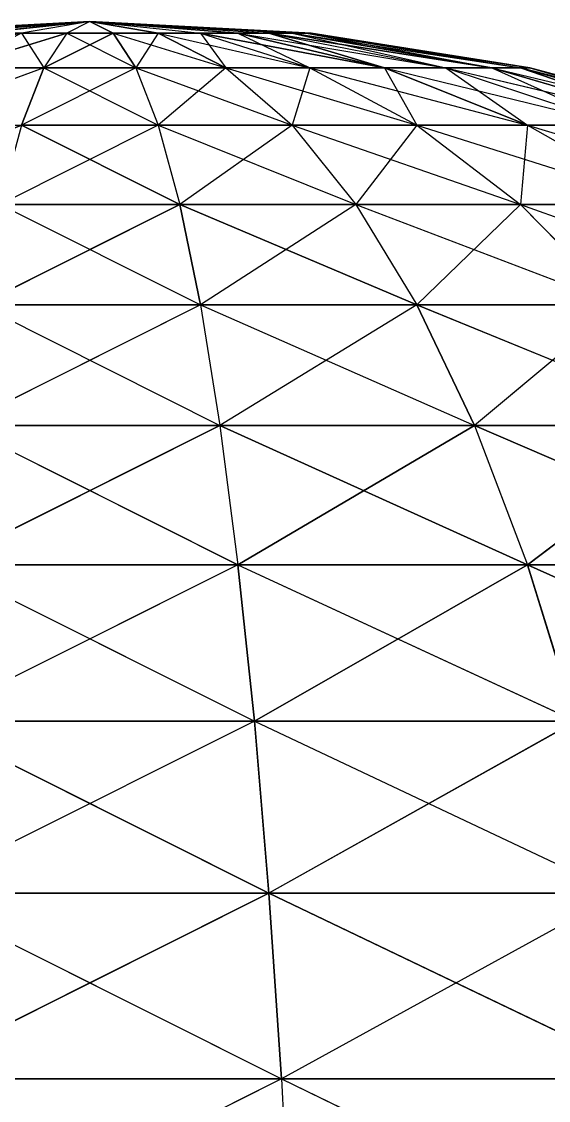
# Model space of a CAD drawing. Header units: metres. Extents: x -100 to 100, y -100 to 100.
# Drawn here: x -3.2 to 21.7, y 49 to 100 of the extents above; entities that cross this region are included whole.
import ezdxf

# ---------------------------------------------------------------- set-up
doc = ezdxf.new("R2010")
doc.units = ezdxf.units.M

msp = doc.modelspace()

# ---------------------------------------------------------------- linework, layer by layer
for p, q in [((0, 100, -692.82), (-10.453, 99.452, -692.82)), ((0, 100, -692.82), (-10.224, 99.452, -690.647)), ((0, 100, -692.82), (-10.224, 99.452, -694.994)), ((0, 100, -692.82), (-9.549, 99.452, -688.569)), ((0, 100, -692.82), (-9.549, 99.452, -697.072)), ((0, 100, -692.82), (-8.457, 99.452, -686.676)), ((0, 100, -692.82), (-8.457, 99.452, -698.964)), ((0, 100, -692.82), (-6.994, 99.452, -685.052)), ((0, 100, -692.82), (-6.994, 99.452, -700.588)), ((0, 100, -692.82), (-5.226, 99.452, -683.768)), ((0, 100, -692.82), (-5.226, 99.452, -701.873)), ((0, 100, -692.82), (-3.23, 99.452, -682.879)), ((0, 100, -692.82), (-3.23, 99.452, -702.762)), ((0, 100, -692.82), (-1.093, 99.452, -682.425)), ((0, 100, -692.82), (-1.093, 99.452, -703.216)), ((0, 100, -692.82), (10.453, 99.452, -692.82)), ((0, 100, -692.82), (10.224, 99.452, -690.647)), ((0, 100, -692.82), (9.549, 99.452, -688.569)), ((0, 100, -692.82), (8.457, 99.452, -686.676)), ((0, 100, -692.82), (6.994, 99.452, -685.052)), ((0, 100, -692.82), (5.226, 99.452, -683.768)), ((0, 100, -692.82), (3.23, 99.452, -682.879)), ((0, 100, -692.82), (1.093, 99.452, -682.425)), ((0, 100, -692.82), (1.093, 99.452, -703.216)), ((0, 100, -692.82), (3.23, 99.452, -702.762)), ((0, 100, -692.82), (5.226, 99.452, -701.873)), ((0, 100, -692.82), (6.994, 99.452, -700.588)), ((0, 100, -692.82), (8.457, 99.452, -698.964)), ((0, 100, -692.82), (9.549, 99.452, -697.072)), ((0, 100, -692.82), (10.224, 99.452, -694.994)), ((-3.23, 99.452, -682.879), (-6.425, 97.815, -673.047)), ((-1.093, 99.452, -703.216), (-6.425, 97.815, -712.594)), ((-3.23, 99.452, -682.879), (-5.226, 99.452, -683.768)), ((-1.093, 99.452, -682.425), (-3.23, 99.452, -682.879)), ((-3.23, 99.452, -702.762), (-1.093, 99.452, -703.216)), ((-3.23, 99.452, -682.879), (-2.173, 97.815, -672.143)), ((-1.093, 99.452, -682.425), (-2.173, 97.815, -672.143)), ((-1.093, 99.452, -703.216), (-2.173, 97.815, -713.498)), ((1.093, 99.452, -703.216), (-2.173, 97.815, -713.498)), ((1.093, 99.452, -682.425), (-1.093, 99.452, -682.425)), ((-1.093, 99.452, -703.216), (1.093, 99.452, -703.216)), ((-1.093, 99.452, -682.425), (2.173, 97.815, -672.143)), ((3.23, 99.452, -682.879), (1.093, 99.452, -682.425)), ((1.093, 99.452, -703.216), (3.23, 99.452, -702.762)), ((1.093, 99.452, -682.425), (6.425, 97.815, -673.047)), ((1.093, 99.452, -682.425), (2.173, 97.815, -672.143)), ((1.093, 99.452, -703.216), (2.173, 97.815, -713.498)), ((3.23, 99.452, -702.762), (2.173, 97.815, -713.498)), ((5.226, 99.452, -683.768), (3.23, 99.452, -682.879)), ((3.23, 99.452, -702.762), (5.226, 99.452, -701.873)), ((3.23, 99.452, -682.879), (10.396, 97.815, -674.815)), ((3.23, 99.452, -682.879), (6.425, 97.815, -673.047)), ((3.23, 99.452, -702.762), (6.425, 97.815, -712.594)), ((6.994, 99.452, -685.052), (5.226, 99.452, -683.768)), ((5.226, 99.452, -701.873), (6.994, 99.452, -700.588)), ((5.226, 99.452, -683.768), (13.912, 97.815, -677.369)), ((5.226, 99.452, -683.768), (10.396, 97.815, -674.815)), ((5.226, 99.452, -701.873), (6.425, 97.815, -712.594)), ((5.226, 99.452, -701.873), (10.396, 97.815, -710.826)), ((8.457, 99.452, -686.676), (6.994, 99.452, -685.052)), ((6.994, 99.452, -700.588), (8.457, 99.452, -698.964)), ((6.994, 99.452, -685.052), (16.82, 97.815, -680.6)), ((6.994, 99.452, -685.052), (13.912, 97.815, -677.369)), ((6.994, 99.452, -700.588), (10.396, 97.815, -710.826)), ((6.994, 99.452, -700.588), (13.912, 97.815, -708.271)), ((9.549, 99.452, -688.569), (8.457, 99.452, -686.676)), ((8.457, 99.452, -698.964), (9.549, 99.452, -697.072)), ((8.457, 99.452, -686.676), (18.994, 97.815, -684.364)), ((8.457, 99.452, -686.676), (16.82, 97.815, -680.6)), ((8.457, 99.452, -698.964), (13.912, 97.815, -708.271)), ((8.457, 99.452, -698.964), (16.82, 97.815, -705.041)), ((10.224, 99.452, -690.647), (9.549, 99.452, -688.569)), ((9.549, 99.452, -697.072), (10.224, 99.452, -694.994)), ((9.549, 99.452, -688.569), (20.337, 97.815, -688.498)), ((9.549, 99.452, -688.569), (18.994, 97.815, -684.364)), ((9.549, 99.452, -697.072), (16.82, 97.815, -705.041)), ((9.549, 99.452, -697.072), (18.994, 97.815, -701.277)), ((10.453, 99.452, -692.82), (10.224, 99.452, -690.647)), ((10.224, 99.452, -694.994), (10.453, 99.452, -692.82)), ((10.224, 99.452, -690.647), (20.791, 97.815, -692.82)), ((10.224, 99.452, -690.647), (20.337, 97.815, -688.498)), ((10.224, 99.452, -694.994), (18.994, 97.815, -701.277)), ((10.224, 99.452, -694.994), (20.337, 97.815, -697.143)), ((10.453, 99.452, -692.82), (20.791, 97.815, -692.82)), ((10.453, 99.452, -692.82), (20.337, 97.815, -697.143)), ((-2.173, 97.815, -713.498), (-9.549, 95.106, -722.21)), ((-2.173, 97.815, -672.143), (-6.425, 97.815, -673.047)), ((-6.425, 97.815, -712.594), (-2.173, 97.815, -713.498)), ((-2.173, 97.815, -672.143), (-3.23, 95.106, -662.088)), ((-2.173, 97.815, -713.498), (-3.23, 95.106, -723.553)), ((2.173, 97.815, -713.498), (-3.23, 95.106, -723.553)), ((2.173, 97.815, -672.143), (-2.173, 97.815, -672.143)), ((-2.173, 97.815, -713.498), (2.173, 97.815, -713.498)), ((-2.173, 97.815, -672.143), (3.23, 95.106, -662.088)), ((6.425, 97.815, -673.047), (2.173, 97.815, -672.143)), ((2.173, 97.815, -713.498), (6.425, 97.815, -712.594)), ((2.173, 97.815, -672.143), (9.549, 95.106, -663.431)), ((2.173, 97.815, -672.143), (3.23, 95.106, -662.088)), ((2.173, 97.815, -713.498), (3.23, 95.106, -723.553)), ((6.425, 97.815, -712.594), (3.23, 95.106, -723.553)), ((10.396, 97.815, -674.815), (6.425, 97.815, -673.047)), ((6.425, 97.815, -712.594), (10.396, 97.815, -710.826)), ((6.425, 97.815, -673.047), (15.451, 95.106, -666.059)), ((6.425, 97.815, -673.047), (9.549, 95.106, -663.431)), ((6.425, 97.815, -712.594), (9.549, 95.106, -722.21)), ((10.396, 97.815, -710.826), (9.549, 95.106, -722.21)), ((13.912, 97.815, -677.369), (10.396, 97.815, -674.815)), ((10.396, 97.815, -710.826), (13.912, 97.815, -708.271)), ((10.396, 97.815, -674.815), (20.677, 95.106, -669.856)), ((10.396, 97.815, -674.815), (15.451, 95.106, -666.059)), ((10.396, 97.815, -710.826), (15.451, 95.106, -719.582)), ((16.82, 97.815, -680.6), (13.912, 97.815, -677.369)), ((13.912, 97.815, -708.271), (16.82, 97.815, -705.041)), ((13.912, 97.815, -677.369), (25, 95.106, -674.657)), ((13.912, 97.815, -677.369), (20.677, 95.106, -669.856)), ((13.912, 97.815, -708.271), (15.451, 95.106, -719.582)), ((13.912, 97.815, -708.271), (20.677, 95.106, -715.785)), ((18.994, 97.815, -684.364), (16.82, 97.815, -680.6)), ((16.82, 97.815, -705.041), (18.994, 97.815, -701.277)), ((16.82, 97.815, -680.6), (28.23, 95.106, -680.251)), ((16.82, 97.815, -680.6), (25, 95.106, -674.657)), ((16.82, 97.815, -705.041), (20.677, 95.106, -715.785)), ((16.82, 97.815, -705.041), (25, 95.106, -710.984)), ((20.337, 97.815, -688.498), (18.994, 97.815, -684.364)), ((18.994, 97.815, -701.277), (20.337, 97.815, -697.143)), ((18.994, 97.815, -684.364), (30.226, 95.106, -686.395)), ((18.994, 97.815, -684.364), (28.23, 95.106, -680.251)), ((18.994, 97.815, -701.277), (25, 95.106, -710.984)), ((18.994, 97.815, -701.277), (28.23, 95.106, -705.389)), ((20.791, 97.815, -692.82), (20.337, 97.815, -688.498)), ((20.337, 97.815, -697.143), (20.791, 97.815, -692.82)), ((20.791, 97.815, -692.82), (20.337, 97.815, -697.143)), ((20.337, 97.815, -697.143), (20.791, 97.815, -692.82)), ((20.337, 97.815, -688.498), (30.902, 95.106, -692.82)), ((20.337, 97.815, -688.498), (30.226, 95.106, -686.395)), ((20.337, 97.815, -697.143), (28.23, 95.106, -705.389)), ((20.337, 97.815, -697.143), (30.226, 95.106, -699.245)), ((20.791, 97.815, -692.82), (30.902, 95.106, -692.82)), ((20.791, 97.815, -692.82), (30.226, 95.106, -699.245)), ((-3.23, 95.106, -723.553), (-12.569, 91.355, -731.503)), ((-9.549, 95.106, -722.21), (-3.23, 95.106, -723.553)), ((-3.23, 95.106, -723.553), (-4.252, 91.355, -733.271)), ((3.23, 95.106, -723.553), (-4.252, 91.355, -733.271)), ((3.23, 95.106, -662.088), (-3.23, 95.106, -662.088)), ((-3.23, 95.106, -723.553), (3.23, 95.106, -723.553)), ((-3.23, 95.106, -662.088), (4.252, 91.355, -652.369)), ((9.549, 95.106, -663.431), (3.23, 95.106, -662.088)), ((3.23, 95.106, -723.553), (9.549, 95.106, -722.21)), ((3.23, 95.106, -662.088), (12.569, 91.355, -654.137)), ((3.23, 95.106, -662.088), (4.252, 91.355, -652.369)), ((3.23, 95.106, -723.553), (4.252, 91.355, -733.271)), ((9.549, 95.106, -722.21), (4.252, 91.355, -733.271)), ((15.451, 95.106, -666.059), (9.549, 95.106, -663.431)), ((9.549, 95.106, -722.21), (15.451, 95.106, -719.582)), ((9.549, 95.106, -663.431), (20.337, 91.355, -657.596)), ((9.549, 95.106, -663.431), (12.569, 91.355, -654.137)), ((9.549, 95.106, -722.21), (12.569, 91.355, -731.503)), ((15.451, 95.106, -719.582), (12.569, 91.355, -731.503)), ((20.677, 95.106, -669.856), (15.451, 95.106, -666.059)), ((15.451, 95.106, -719.582), (20.677, 95.106, -715.785)), ((15.451, 95.106, -666.059), (27.216, 91.355, -662.594)), ((15.451, 95.106, -666.059), (20.337, 91.355, -657.596)), ((15.451, 95.106, -719.582), (20.337, 91.355, -728.045)), ((20.677, 95.106, -715.785), (20.337, 91.355, -728.045)), ((25, 95.106, -674.657), (20.677, 95.106, -669.856)), ((20.677, 95.106, -715.785), (25, 95.106, -710.984)), ((20.677, 95.106, -669.856), (32.906, 91.355, -668.913)), ((20.677, 95.106, -669.856), (27.216, 91.355, -662.594)), ((20.677, 95.106, -715.785), (27.216, 91.355, -723.047)), ((4.252, 91.355, -733.271), (-5.226, 86.603, -742.546)), ((4.252, 91.355, -652.369), (-4.252, 91.355, -652.369)), ((-4.252, 91.355, -733.271), (4.252, 91.355, -733.271)), ((-4.252, 91.355, -652.369), (5.226, 86.603, -643.094)), ((12.569, 91.355, -654.137), (4.252, 91.355, -652.369)), ((4.252, 91.355, -733.271), (12.569, 91.355, -731.503)), ((4.252, 91.355, -652.369), (15.451, 86.603, -645.267)), ((4.252, 91.355, -652.369), (5.226, 86.603, -643.094)), ((4.252, 91.355, -733.271), (5.226, 86.603, -742.546)), ((12.569, 91.355, -731.503), (5.226, 86.603, -742.546)), ((20.337, 91.355, -657.596), (12.569, 91.355, -654.137)), ((12.569, 91.355, -731.503), (20.337, 91.355, -728.045)), ((12.569, 91.355, -654.137), (25, 86.603, -649.519)), ((12.569, 91.355, -654.137), (15.451, 86.603, -645.267)), ((12.569, 91.355, -731.503), (15.451, 86.603, -740.373)), ((20.337, 91.355, -728.045), (15.451, 86.603, -740.373)), ((27.216, 91.355, -662.594), (20.337, 91.355, -657.596)), ((20.337, 91.355, -728.045), (27.216, 91.355, -723.047)), ((20.337, 91.355, -657.596), (33.457, 86.603, -655.663)), ((20.337, 91.355, -657.596), (25, 86.603, -649.519)), ((20.337, 91.355, -728.045), (25, 86.603, -736.122)), ((5.226, 86.603, -742.546), (-6.144, 80.902, -751.277)), ((5.226, 86.603, -643.094), (-5.226, 86.603, -643.094)), ((-5.226, 86.603, -742.546), (5.226, 86.603, -742.546)), ((-5.226, 86.603, -643.094), (6.144, 80.902, -634.364)), ((15.451, 86.603, -645.267), (5.226, 86.603, -643.094)), ((5.226, 86.603, -742.546), (15.451, 86.603, -740.373)), ((5.226, 86.603, -643.094), (18.164, 80.902, -636.919)), ((5.226, 86.603, -643.094), (6.144, 80.902, -634.364)), ((5.226, 86.603, -742.546), (6.144, 80.902, -751.277)), ((15.451, 86.603, -740.373), (6.144, 80.902, -751.277)), ((25, 86.603, -649.519), (15.451, 86.603, -645.267)), ((15.451, 86.603, -740.373), (25, 86.603, -736.122)), ((15.451, 86.603, -645.267), (29.389, 80.902, -641.917)), ((15.451, 86.603, -645.267), (18.164, 80.902, -636.919)), ((15.451, 86.603, -740.373), (18.164, 80.902, -748.722)), ((25, 86.603, -736.122), (18.164, 80.902, -748.722)), ((6.144, 80.902, -751.277), (-6.994, 74.314, -759.367)), ((6.144, 80.902, -634.364), (-6.144, 80.902, -634.364)), ((-6.144, 80.902, -751.277), (6.144, 80.902, -751.277)), ((-6.144, 80.902, -634.364), (6.994, 74.314, -626.274)), ((18.164, 80.902, -636.919), (6.144, 80.902, -634.364)), ((6.144, 80.902, -751.277), (18.164, 80.902, -748.722)), ((6.144, 80.902, -634.364), (20.677, 74.314, -629.182)), ((6.144, 80.902, -634.364), (6.994, 74.314, -626.274)), ((6.144, 80.902, -751.277), (6.994, 74.314, -759.367)), ((18.164, 80.902, -748.722), (6.994, 74.314, -759.367)), ((29.389, 80.902, -641.917), (18.164, 80.902, -636.919)), ((18.164, 80.902, -748.722), (29.389, 80.902, -743.724)), ((18.164, 80.902, -636.919), (33.457, 74.314, -634.872)), ((18.164, 80.902, -636.919), (20.677, 74.314, -629.182)), ((18.164, 80.902, -748.722), (20.677, 74.314, -756.458)), ((29.389, 80.902, -743.724), (20.677, 74.314, -756.458)), ((6.994, 74.314, -759.367), (-7.768, 66.913, -766.728)), ((6.994, 74.314, -626.274), (-6.994, 74.314, -626.274)), ((-6.994, 74.314, -759.367), (6.994, 74.314, -759.367)), ((-6.994, 74.314, -626.274), (7.768, 66.913, -618.913)), ((20.677, 74.314, -629.182), (6.994, 74.314, -626.274)), ((6.994, 74.314, -759.367), (20.677, 74.314, -756.458)), ((6.994, 74.314, -626.274), (22.964, 66.913, -622.143)), ((6.994, 74.314, -626.274), (7.768, 66.913, -618.913)), ((6.994, 74.314, -759.367), (7.768, 66.913, -766.728)), ((20.677, 74.314, -756.458), (7.768, 66.913, -766.728)), ((33.457, 74.314, -634.872), (20.677, 74.314, -629.182)), ((20.677, 74.314, -756.458), (33.457, 74.314, -750.769)), ((20.677, 74.314, -629.182), (37.157, 66.913, -628.462)), ((20.677, 74.314, -629.182), (22.964, 66.913, -622.143)), ((20.677, 74.314, -756.458), (22.964, 66.913, -763.498)), ((7.768, 66.913, -766.728), (-8.457, 58.779, -773.279)), ((7.768, 66.913, -618.913), (-7.768, 66.913, -618.913)), ((-7.768, 66.913, -766.728), (7.768, 66.913, -766.728)), ((-7.768, 66.913, -618.913), (8.457, 58.779, -612.362)), ((22.964, 66.913, -622.143), (7.768, 66.913, -618.913)), ((7.768, 66.913, -766.728), (22.964, 66.913, -763.498)), ((7.768, 66.913, -618.913), (25, 58.779, -615.878)), ((7.768, 66.913, -618.913), (8.457, 58.779, -612.362)), ((7.768, 66.913, -766.728), (8.457, 58.779, -773.279)), ((22.964, 66.913, -763.498), (8.457, 58.779, -773.279)), ((8.457, 58.779, -773.279), (-9.052, 50, -778.948)), ((8.457, 58.779, -612.362), (-8.457, 58.779, -612.362)), ((-8.457, 58.779, -773.279), (8.457, 58.779, -773.279)), ((-8.457, 58.779, -612.362), (9.052, 50, -606.692)), ((25, 58.779, -615.878), (8.457, 58.779, -612.362)), ((8.457, 58.779, -773.279), (25, 58.779, -769.762)), ((8.457, 58.779, -612.362), (26.762, 50, -610.456)), ((8.457, 58.779, -612.362), (9.052, 50, -606.692)), ((8.457, 58.779, -773.279), (9.052, 50, -778.948)), ((25, 58.779, -769.762), (9.052, 50, -778.948)), ((9.052, 50, -778.948), (-9.549, 40.674, -783.674)), ((9.052, 50, -606.692), (-9.052, 50, -606.692)), ((-9.052, 50, -778.948), (9.052, 50, -778.948)), ((26.762, 50, -610.456), (9.052, 50, -606.692)), ((9.052, 50, -778.948), (26.762, 50, -775.184)), ((9.052, 50, -606.692), (28.23, 40.674, -605.937)), ((9.052, 50, -606.692), (9.549, 40.674, -601.966)), ((9.052, 50, -778.948), (9.549, 40.674, -783.674))]:
    msp.add_line(p, q)
for points in [[(-10.453, 99.452, -692.82), (0, 100, -692.82), (-10.224, 99.452, -694.994), (-10.224, 99.452, -694.993)], [(-9.549, 99.452, -697.072), (0, 100, -692.82), (-8.457, 99.452, -698.964), (-8.456, 99.452, -698.964)], [(-6.994, 99.452, -685.052), (0, 100, -692.82), (-8.457, 99.452, -686.676), (-8.456, 99.452, -686.676)], [(-5.226, 99.452, -701.873), (0, 100, -692.82), (-3.23, 99.452, -702.762), (-3.23, 99.452, -702.761)], [(10.453, 99.452, -692.82), (0, 100, -692.82), (10.224, 99.452, -690.647), (10.225, 99.452, -690.647)], [(6.994, 99.452, -685.052), (0, 100, -692.82), (5.226, 99.452, -683.768), (5.227, 99.452, -683.768)], [(1.093, 99.452, -703.216), (0, 100, -692.82), (3.23, 99.452, -702.762), (3.23, 99.452, -702.761)], [(3.23, 99.452, -702.762), (0, 100, -692.82), (5.226, 99.452, -701.873), (5.227, 99.452, -701.873)], [(9.549, 99.452, -697.072), (0, 100, -692.82), (10.224, 99.452, -694.994), (10.225, 99.452, -694.993)], [(-10.396, 97.815, -710.826), (-5.226, 99.452, -701.873), (-3.23, 99.452, -702.762), (-3.23, 99.452, -702.761)], [(-6.425, 97.815, -712.594), (-1.093, 99.452, -703.216), (-2.173, 97.815, -713.498), (-2.173, 97.815, -713.497)], [(-2.173, 97.815, -713.498), (1.093, 99.452, -703.216), (2.173, 97.815, -713.498), (2.173, 97.815, -713.497)], [(2.173, 97.815, -713.498), (1.093, 99.452, -703.216), (3.23, 99.452, -702.762), (3.23, 99.452, -702.761)], [(6.425, 97.815, -712.594), (3.23, 99.452, -702.762), (5.226, 99.452, -701.873), (5.227, 99.452, -701.873)], [(13.912, 97.815, -677.369), (6.994, 99.452, -685.052), (5.226, 99.452, -683.768), (5.227, 99.452, -683.768)], [(13.912, 97.815, -677.369), (5.226, 99.452, -683.768), (10.396, 97.815, -674.815), (10.396, 97.815, -674.814)], [(18.994, 97.815, -684.364), (8.457, 99.452, -686.676), (16.82, 97.815, -680.6), (16.821, 97.815, -680.599)], [(13.912, 97.815, -708.271), (8.457, 99.452, -698.964), (16.82, 97.815, -705.041), (16.821, 97.815, -705.041)], [(18.994, 97.815, -701.277), (9.549, 99.452, -697.072), (10.224, 99.452, -694.994), (10.225, 99.452, -694.993)], [(20.791, 97.815, -692.82), (10.453, 99.452, -692.82), (10.224, 99.452, -690.647), (10.225, 99.452, -690.647)], [(20.791, 97.815, -692.82), (10.224, 99.452, -690.647), (20.337, 97.815, -688.498), (20.337, 97.815, -688.497)], [(-9.549, 95.106, -722.21), (-6.425, 97.815, -712.594), (-2.173, 97.815, -713.498), (-2.173, 97.815, -713.497)], [(-3.23, 95.106, -723.553), (-2.173, 97.815, -713.498), (2.173, 97.815, -713.498), (2.173, 97.815, -713.497)], [(20.677, 95.106, -669.856), (13.912, 97.815, -677.369), (10.396, 97.815, -674.815), (10.396, 97.815, -674.814)], [(20.677, 95.106, -715.785), (13.912, 97.815, -708.271), (16.82, 97.815, -705.041), (16.821, 97.815, -705.041)], [(28.23, 95.106, -680.251), (18.994, 97.815, -684.364), (16.82, 97.815, -680.6), (16.821, 97.815, -680.599)], [(30.902, 95.106, -692.82), (20.791, 97.815, -692.82), (20.337, 97.815, -688.498), (20.337, 97.815, -688.497)], [(30.902, 95.106, -692.82), (20.337, 97.815, -688.498), (30.226, 95.106, -686.395), (30.227, 95.106, -686.395)], [(28.23, 95.106, -705.389), (20.337, 97.815, -697.143), (30.226, 95.106, -699.245), (30.227, 95.106, -699.245)], [(-12.569, 91.355, -731.503), (-3.23, 95.106, -723.553), (-4.252, 91.355, -733.271), (-4.251, 91.355, -733.271)], [(4.252, 91.355, -652.369), (-3.23, 95.106, -662.088), (-4.252, 91.355, -652.369), (-4.251, 91.355, -652.369)], [(-5.226, 86.603, -742.546), (4.252, 91.355, -733.271), (5.226, 86.603, -742.546), (5.227, 86.603, -742.546)], [(5.226, 86.603, -643.094), (4.252, 91.355, -652.369), (-4.252, 91.355, -652.369), (-4.251, 91.355, -652.369)], [(15.451, 86.603, -645.267), (4.252, 91.355, -652.369), (5.226, 86.603, -643.094), (5.227, 86.603, -643.094)], [(15.451, 86.603, -740.373), (20.337, 91.355, -728.045), (25, 86.603, -736.122), (25, 86.603, -736.121)], [(-6.144, 80.902, -751.277), (-5.226, 86.603, -742.546), (5.226, 86.603, -742.546), (5.227, 86.603, -742.546)], [(18.164, 80.902, -636.919), (15.451, 86.603, -645.267), (5.226, 86.603, -643.094), (5.227, 86.603, -643.094)], [(29.389, 80.902, -641.917), (15.451, 86.603, -645.267), (18.164, 80.902, -636.919), (18.164, 80.902, -636.918)], [(18.164, 80.902, -748.722), (15.451, 86.603, -740.373), (25, 86.603, -736.122), (25, 86.603, -736.121)], [(6.994, 74.314, -626.274), (-6.144, 80.902, -634.364), (-6.994, 74.314, -626.274), (-6.994, 74.315, -626.274)], [(-6.994, 74.314, -759.367), (6.144, 80.902, -751.277), (6.994, 74.314, -759.367), (6.994, 74.315, -759.367)], [(20.677, 74.314, -629.182), (6.144, 80.902, -634.364), (6.994, 74.314, -626.274), (6.994, 74.315, -626.274)], [(6.994, 74.314, -759.367), (18.164, 80.902, -748.722), (20.677, 74.314, -756.458), (20.677, 74.315, -756.458)], [(33.457, 74.314, -634.872), (29.389, 80.902, -641.917), (18.164, 80.902, -636.919), (18.164, 80.902, -636.918)], [(33.457, 74.314, -634.872), (18.164, 80.902, -636.919), (20.677, 74.314, -629.182), (20.677, 74.315, -629.182)], [(20.677, 74.314, -756.458), (29.389, 80.902, -743.724), (33.457, 74.314, -750.769), (33.457, 74.315, -750.769)], [(-7.768, 66.913, -766.728), (-6.994, 74.314, -759.367), (6.994, 74.314, -759.367), (6.994, 74.315, -759.367)], [(7.768, 66.913, -618.913), (6.994, 74.314, -626.274), (-6.994, 74.314, -626.274), (-6.994, 74.315, -626.274)], [(22.964, 66.913, -622.143), (20.677, 74.314, -629.182), (6.994, 74.314, -626.274), (6.994, 74.315, -626.274)], [(7.768, 66.913, -766.728), (6.994, 74.314, -759.367), (20.677, 74.314, -756.458), (20.677, 74.315, -756.458)], [(7.768, 66.913, -766.728), (20.677, 74.314, -756.458), (22.964, 66.913, -763.498), (22.965, 66.913, -763.497)], [(37.157, 66.913, -628.462), (33.457, 74.314, -634.872), (20.677, 74.314, -629.182), (20.677, 74.315, -629.182)], [(22.964, 66.913, -763.498), (20.677, 74.314, -756.458), (33.457, 74.314, -750.769), (33.457, 74.315, -750.769)], [(37.157, 66.913, -628.462), (20.677, 74.314, -629.182), (22.964, 66.913, -622.143), (22.965, 66.913, -622.143)], [(8.457, 58.779, -612.362), (-7.768, 66.913, -618.913), (-8.457, 58.779, -612.362), (-8.456, 58.779, -612.362)], [(8.457, 58.779, -773.279), (7.768, 66.913, -766.728), (22.964, 66.913, -763.498), (22.965, 66.913, -763.497)], [(-9.052, 50, -778.948), (8.457, 58.779, -773.279), (9.052, 50, -778.948), (9.053, 50, -778.948)], [(9.052, 50, -606.692), (8.457, 58.779, -612.362), (-8.457, 58.779, -612.362), (-8.456, 58.779, -612.362)], [(26.762, 50, -610.456), (8.457, 58.779, -612.362), (9.052, 50, -606.692), (9.053, 50, -606.692)], [(-9.549, 40.674, -783.674), (-9.052, 50, -778.948), (9.052, 50, -778.948), (9.053, 50, -778.948)], [(28.23, 40.674, -605.937), (26.762, 50, -610.456), (9.052, 50, -606.692), (9.053, 50, -606.692)]]:
    msp.add_3dface(points)

doc.saveas('drawing.dxf')
